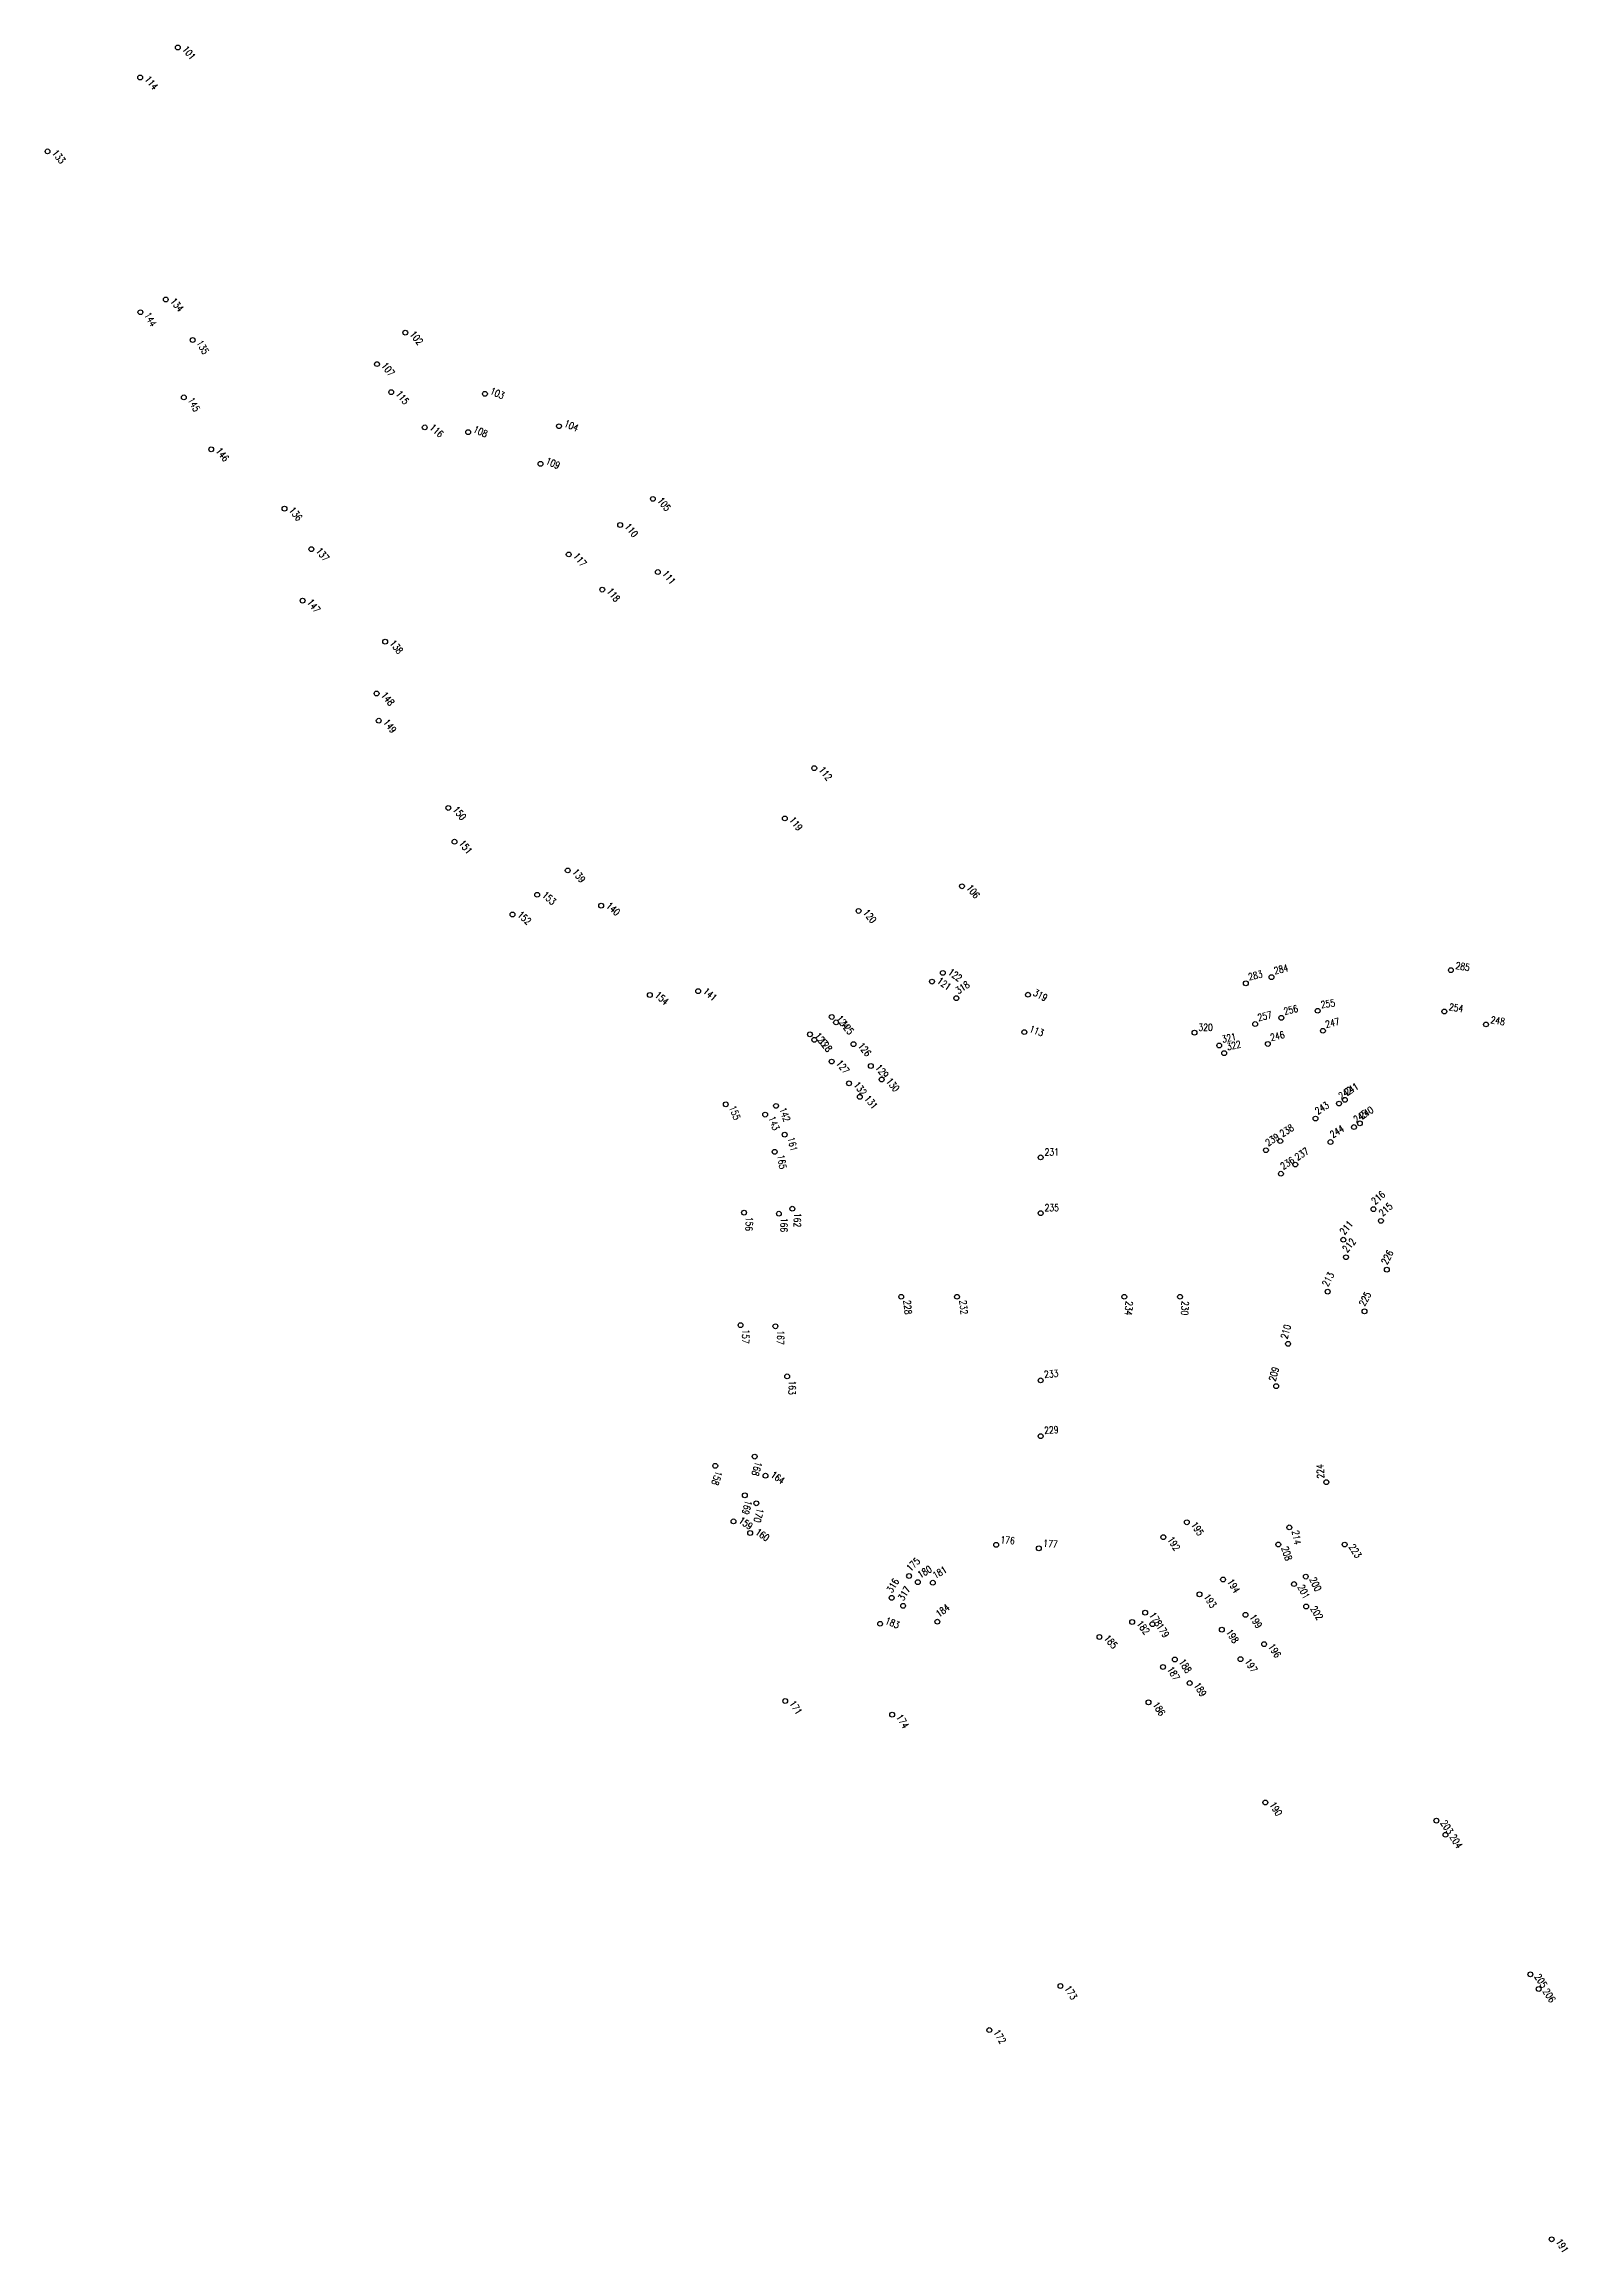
# Model space of a CAD drawing. Header units: metres. Extents: x 148132 to 148889, y 6395393 to 6395652.
# Drawn here: x 148131.8 to 148241.1, y 6395393.4 to 6395551.8 of the extents above; entities that cross this region are included whole.
import ezdxf

# ---------------------------------------------------------------- set-up
doc = ezdxf.new("R2010")
doc.units = ezdxf.units.M
doc.layers.add('M-KOORDINATPUNKT', color=1, linetype='Continuous')
doc.styles.add('SIMPLEX8', font='simplex.shx', dxfattribs={"width": 0.8})

# ---------------------------------------------------------------- blocks, each defined once
blk = doc.blocks.new('koordinatpunkt')
blk.add_circle((0, 0), 0.1736125)
at = {"style": 'SIMPLEX8', "width": 0.8}
blk.add_attdef('KOORDINATPKT', (0.2830747683070359, 0.1429723477081153), '', height=0.500004, dxfattribs=at)

msp = doc.modelspace()

# ---------------------------------------------------------------- block references
at = {"layer": 'M-KOORDINATPUNKT'}
for p, rotation, values in [((148141.4271666254, 6395551.577842729), 308.5743861036954, {'KOORDINATPKT': '101'}), ((148138.7299590482, 6395549.426663684), 308.5743861036954, {'KOORDINATPKT': '114'}), ((148132.0846650166, 6395544.126657339), 308.5743861036954, {'KOORDINATPKT': '133'}), ((148138.7443811352, 6395532.585578233), 298.5197297522295, {'KOORDINATPKT': '144'}), ((148140.5633774395, 6395533.495814016), 308.5743861036954, {'KOORDINATPKT': '134'}), ((148157.7441895706, 6395531.119109636), 308.5743861036954, {'KOORDINATPKT': '102'}), ((148142.4913291926, 6395530.591197066), 298.5197297522295, {'KOORDINATPKT': '135'}), ((148155.7135263243, 6395528.864866314), 308.5743861036954, {'KOORDINATPKT': '107'}), ((148141.857025134, 6395526.47491121), 298.5197297522295, {'KOORDINATPKT': '145'}), ((148156.7374684699, 6395526.848352053), 308.5743861036954, {'KOORDINATPKT': '115'}), ((148163.4585997696, 6395526.729831818), 336.3693850009089, {'KOORDINATPKT': '103'}), ((148168.772106478, 6395524.405035928), 336.3693850058164, {'KOORDINATPKT': '104'}), ((148159.1405117455, 6395524.322648068), 318.5743861024084, {'KOORDINATPKT': '116'}), ((148162.2560839152, 6395523.98138578), 336.3693850039053, {'KOORDINATPKT': '108'}), ((148143.824837806, 6395522.75057089), 308.5743861036954, {'KOORDINATPKT': '146'}), ((148167.4477804816, 6395521.709884961), 336.3693850037116, {'KOORDINATPKT': '109'}), ((148149.0807463508, 6395518.492485033), 308.5743861036954, {'KOORDINATPKT': '136'}), ((148175.5075885752, 6395519.191197618), 308.5743861036954, {'KOORDINATPKT': '105'}), ((148173.1621906811, 6395517.320607144), 308.5743861036954, {'KOORDINATPKT': '110'}), ((148151.0086981044, 6395515.587868082), 308.5743861036954, {'KOORDINATPKT': '137'}), ((148169.4705416556, 6395515.207291043), 308.5743861036954, {'KOORDINATPKT': '117'}), ((148175.8578974186, 6395513.940655739), 308.5743861036954, {'KOORDINATPKT': '111'}), ((148150.3793026365, 6395511.886460811), 308.5743861036954, {'KOORDINATPKT': '147'}), ((148171.8735849294, 6395512.68158706), 308.5743861036954, {'KOORDINATPKT': '118'}), ((148156.3029651809, 6395508.949770109), 308.5743861036954, {'KOORDINATPKT': '138'}), ((148155.6871670817, 6395505.231314075), 308.5743861036954, {'KOORDINATPKT': '148'}), ((148155.8410389007, 6395503.274236516), 308.5743861036954, {'KOORDINATPKT': '149'}), ((148187.0814402647, 6395499.868268381), 308.5743861036954, {'KOORDINATPKT': '112'}), ((148160.8326486788, 6395497.0156186), 308.5743861036954, {'KOORDINATPKT': '150'}), ((148184.9677182417, 6395496.263801819), 308.5743861036954, {'KOORDINATPKT': '119'}), ((148161.270698046, 6395494.589967382), 308.5743861036954, {'KOORDINATPKT': '151'}), ((148169.3970985018, 6395492.531984857), 308.5743860335601, {'KOORDINATPKT': '139'}), ((148197.6761788953, 6395491.395608074), 308.5743861036954, {'KOORDINATPKT': '106'}), ((148167.2080604688, 6395490.786100415), 317.7382803587545, {'KOORDINATPKT': '153'}), ((148171.8001417732, 6395490.00628087), 318.5743860976642, {'KOORDINATPKT': '140'}), ((148190.2619853446, 6395489.625703803), 308.5743861036954, {'KOORDINATPKT': '120'}), ((148165.4333760625, 6395489.370686955), 317.7382803587545, {'KOORDINATPKT': '152'}), ((148196.3072290514, 6395485.179318962), 324.1199223778362, {'KOORDINATPKT': '122'}), ((148219.8845247269, 6395484.874914919), 13.47552752269705, {'KOORDINATPKT': '284'}), ((148232.7503006676, 6395485.374908942), 350.9751084154423, {'KOORDINATPKT': '285'}), ((148175.2893002095, 6395483.59324647), 318.5743860955325, {'KOORDINATPKT': '154'}), ((148178.7507308022, 6395483.872987831), 318.5743860990631, {'KOORDINATPKT': '141'}), ((148195.5254297541, 6395484.555788804), 323.5715030615917, {'KOORDINATPKT': '121'}), ((148197.2707533356, 6395483.366672831), 33.72337517945493, {'KOORDINATPKT': '318'}), ((148202.4154597532, 6395483.611290401), 331.7207188476261, {'KOORDINATPKT': '319'}), ((148218.039203062, 6395484.432740184), 13.47510843325232, {'KOORDINATPKT': '283'}), ((148188.334707067, 6395482.018523218), 308.5743861036954, {'KOORDINATPKT': '124'}), ((148218.7078543335, 6395481.508037836), 13.47510841557862, {'KOORDINATPKT': '257'}), ((148220.5835934423, 6395481.957501179), 13.47510841094009, {'KOORDINATPKT': '256'}), ((148223.1939785712, 6395482.461856903), 8.395774327400439, {'KOORDINATPKT': '255'}), ((148223.5692998916, 6395481.027641285), 13.47510841018296, {'KOORDINATPKT': '247'}), ((148232.2801868565, 6395482.411972355), 350.9751084099146, {'KOORDINATPKT': '254'}), ((148186.7711084723, 6395480.771462901), 308.5743861036954, {'KOORDINATPKT': '123'}), ((148187.082873553, 6395480.380563253), 308.5743861036954, {'KOORDINATPKT': '128'}), ((148188.6464721471, 6395481.627623568), 308.5743861036954, {'KOORDINATPKT': '125'}), ((148202.1502571481, 6395480.931960901), 339.4258082572562, {'KOORDINATPKT': '113'}), ((148216.1315356254, 6395479.968391831), 12.05141756806706, {'KOORDINATPKT': '321'}), ((148219.6191255313, 6395480.081103166), 13.47510840243294, {'KOORDINATPKT': '246'}), ((148235.2658932995, 6395481.482112464), 350.9751084197526, {'KOORDINATPKT': '248'}), ((148188.3299338695, 6395478.816964655), 308.5743861036954, {'KOORDINATPKT': '127'}), ((148189.8935324656, 6395480.064024973), 308.5743861036954, {'KOORDINATPKT': '126'}), ((148191.1405927823, 6395478.500426375), 308.5743861036954, {'KOORDINATPKT': '129'}), ((148216.481007459, 6395479.421163435), 12.05141756806706, {'KOORDINATPKT': '322'}), ((148189.5769941836, 6395477.253366059), 308.5743861036954, {'KOORDINATPKT': '132'}), ((148191.9153203026, 6395477.529051657), 308.5743861036954, {'KOORDINATPKT': '130 '}), ((148225.1458704246, 6395476.071640589), 32.56317735564755, {'KOORDINATPKT': '241'}), ((148180.7335577215, 6395475.749714515), 290.9552547895209, {'KOORDINATPKT': '155'}), ((148184.3410878846, 6395475.635629273), 289.7518696165662, {'KOORDINATPKT': '142'}), ((148190.3517217035, 6395476.281991339), 308.5743861036954, {'KOORDINATPKT': '131'}), ((148223.038939844, 6395474.726109368), 32.56317737567894, {'KOORDINATPKT': '243'}), ((148224.7245367785, 6395475.802567854), 32.56317735564755, {'KOORDINATPKT': '242'}), ((148183.5592885863, 6395475.012099115), 289.7518696165662, {'KOORDINATPKT': '143'}), ((148220.5105444095, 6395473.111421618), 32.56317738375125, {'KOORDINATPKT': '238'}), ((148225.8009952775, 6395474.1169709), 32.56317735564755, {'KOORDINATPKT': '245'}), ((148226.2223945176, 6395474.386085526), 32.56317735564755, {'KOORDINATPKT': '240'}), ((148184.242822051, 6395472.340038569), 279.5762467963207, {'KOORDINATPKT': '165'}), ((148184.959209209, 6395473.570415453), 283.5731577945404, {'KOORDINATPKT': '161'}), ((148219.4810278075, 6395472.453950155), 32.56317738196206, {'KOORDINATPKT': '239'}), ((148224.1153983444, 6395473.040512413), 32.56317737567894, {'KOORDINATPKT': '244'}), ((148220.5574863093, 6395470.768353198), 32.56317738196206, {'KOORDINATPKT': '236'}), ((148221.5870029103, 6395471.425824661), 32.56317738375125, {'KOORDINATPKT': '237'}), ((148227.1919673388, 6395468.226558818), 41.0263625642684, {'KOORDINATPKT': '216'}), ((148182.0467278923, 6395467.976380961), 268.2219458622105, {'KOORDINATPKT': '156'}), ((148184.5455241879, 6395467.898811165), 268.2219458617978, {'KOORDINATPKT': '166'}), ((148185.508158485, 6395468.256122322), 268.2219458622178, {'KOORDINATPKT': '162'}), ((148227.7301965891, 6395467.383760341), 41.46991229295833, {'KOORDINATPKT': '215'}), ((148225.031365541, 6395466.032391323), 49.85686894507906, {'KOORDINATPKT': '211'}), ((148225.2280020426, 6395464.776610625), 49.85686894507906, {'KOORDINATPKT': '212'}), ((148228.1524027765, 6395463.884093999), 61.89239148751395, {'KOORDINATPKT': '226'}), ((148223.9100544178, 6395462.309102747), 61.89239148360561, {'KOORDINATPKT': '213'}), ((148193.3207682045, 6395461.940302934), 275.3465319097149, {'KOORDINATPKT': '228'}), ((148197.3207682045, 6395461.940302934), 276.0107444964589, {'KOORDINATPKT': '232'}), ((148209.3207682045, 6395461.940302934), 265.0671194377635, {'KOORDINATPKT': '234'}), ((148213.3207682045, 6395461.940302934), 266.9225676313182, {'KOORDINATPKT': '230'}), ((148226.5562473499, 6395460.895715692), 61.89239148383755, {'KOORDINATPKT': '225'}), ((148181.7960549105, 6395459.901321414), 268.2219458623435, {'KOORDINATPKT': '157'}), ((148184.294851206, 6395459.823751618), 268.2219458620735, {'KOORDINATPKT': '167'}), ((148221.0688482161, 6395458.559626319), 74.27258689851669, {'KOORDINATPKT': '210'}), ((148203.3207682045, 6395455.940302934), 5.320935903757023, {'KOORDINATPKT': '233'}), ((148220.2137772671, 6395455.523192069), 74.2725869000826, {'KOORDINATPKT': '209'}), ((148185.1347034031, 6395456.225818924), 268.2219458630464, {'KOORDINATPKT': '163'}), ((148203.3207682045, 6395451.940302934), 3.925688388370923, {'KOORDINATPKT': '229'}), ((148182.8084044739, 6395450.471874394), 253.7152454288992, {'KOORDINATPKT': '168'}), ((148179.9798343205, 6395449.808975019), 251.3742830946136, {'KOORDINATPKT': '158'}), ((148183.5847014814, 6395449.099750144), 325.050897455857, {'KOORDINATPKT': '164'}), ((148223.8148887055, 6395448.634560071), 92.90168350237965, {'KOORDINATPKT': '224'}), ((148182.1043419582, 6395447.694318055), 253.8285764938192, {'KOORDINATPKT': '169'}), ((148182.9240032031, 6395447.12146952), 254.8532607147206, {'KOORDINATPKT': '170'}), ((148181.2914785801, 6395445.82238326), 325.0508974563696, {'KOORDINATPKT': '159'}), ((148213.8092957787, 6395445.758933029), 302.3396091787491, {'KOORDINATPKT': '195'}), ((148221.1583733005, 6395445.389999712), 279.6324821001068, {'KOORDINATPKT': '214'}), ((148182.4832731461, 6395444.989456519), 325.0508974553434, {'KOORDINATPKT': '160'}), ((148200.1277127308, 6395444.143595974), 355.2498462071393, {'KOORDINATPKT': '176'}), ((148203.193798584, 6395443.888815599), 355.2498462175824, {'KOORDINATPKT': '177'}), ((148212.1195418123, 6395444.689011749), 302.3396091787491, {'KOORDINATPKT': '192'}), ((148220.3673204921, 6395444.162455844), 287.2760527301178, {'KOORDINATPKT': '208'}), ((148225.1316969306, 6395444.158346191), 302.3396091787491, {'KOORDINATPKT': '223'}), ((148193.8835046536, 6395441.902076304), 44.24397458124008, {'KOORDINATPKT': '175'}), ((148194.5119569195, 6395441.46286076), 30.32815488718034, {'KOORDINATPKT': '180'}), ((148195.589757285, 6395441.419374481), 30.32815488718034, {'KOORDINATPKT': '181'}), ((148192.6343311813, 6395440.335071866), 58.63421915737698, {'KOORDINATPKT': '316'}), ((148193.4539924246, 6395439.762223331), 58.63421915737698, {'KOORDINATPKT': '317'}), ((148214.71768661, 6395440.585436654), 302.3396091787491, {'KOORDINATPKT': '193'}), ((148216.407471066, 6395441.655309774), 302.3396091787491, {'KOORDINATPKT': '194'}), ((148221.4938268238, 6395441.324945333), 296.0306139735849, {'KOORDINATPKT': '201'}), ((148222.3384933476, 6395441.860238209), 295.6980785552902, {'KOORDINATPKT': '200'}), ((148195.9111508226, 6395438.62287901), 37.99960711284696, {'KOORDINATPKT': '184'}), ((148209.8839409858, 6395438.604377981), 307.3901133720226, {'KOORDINATPKT': '182'}), ((148210.814612039, 6395439.272528399), 302.3396091797059, {'KOORDINATPKT': '178'}), ((148218.0122807451, 6395439.12063309), 302.3396091787491, {'KOORDINATPKT': '199'}), ((148222.3719836627, 6395439.717941388), 302.3396091787491, {'KOORDINATPKT': '202'}), ((148191.8043970619, 6395438.475787384), 337.8828307873102, {'KOORDINATPKT': '183'}), ((148207.5360063473, 6395437.527890331), 311.2383384629434, {'KOORDINATPKT': '185'}), ((148211.338117702, 6395438.445690417), 302.3396091790201, {'KOORDINATPKT': '179'}), ((148216.3224962905, 6395438.050759971), 302.3396091787491, {'KOORDINATPKT': '198'}), ((148212.9429273829, 6395435.911013733), 302.3396091787491, {'KOORDINATPKT': '188'}), ((148217.6598378189, 6395435.9385292), 302.3396091787491, {'KOORDINATPKT': '197'}), ((148219.3496221448, 6395437.00840252), 302.3396091787491, {'KOORDINATPKT': '196'}), ((148212.098260859, 6395435.375720857), 302.339609179129, {'KOORDINATPKT': '187'}), ((148214.0128005031, 6395434.221229277), 302.339609179129, {'KOORDINATPKT': '189'}), ((148185.0000019005, 6395432.933991725), 301.7963195190346, {'KOORDINATPKT': '171'}), ((148211.0557686839, 6395432.839788995), 302.3396091787491, {'KOORDINATPKT': '186'}), ((148192.6658133433, 6395431.95586413), 301.7963195189893, {'KOORDINATPKT': '174'}), ((148219.4366415972, 6395425.654678536), 302.3396091787491, {'KOORDINATPKT': '190'}), ((148231.710249489, 6395424.346325861), 302.3396091787491, {'KOORDINATPKT': '203'}), ((148232.36559385, 6395423.335740619), 302.3396091787491, {'KOORDINATPKT': '204'}), ((148238.4514813245, 6395413.317828935), 302.3396091787491, {'KOORDINATPKT': '205'}), ((148204.7378006273, 6395412.482948922), 301.7963195189893, {'KOORDINATPKT': '173'}), ((148239.0462608835, 6395412.270450536), 302.3396091787491, {'KOORDINATPKT': '206'}), ((148199.6382413812, 6395409.32154172), 301.7963195234816, {'KOORDINATPKT': '172'}), ((148239.9753293569, 6395394.309238803), 302.3396091787491, {'KOORDINATPKT': '191'})]:
    msp.add_blockref('koordinatpunkt', p, dxfattribs=dict(at, rotation=rotation)).add_auto_attribs(values)
for p, values in [((148214.3552367643, 6395480.889875563), {'KOORDINATPKT': '320'}), ((148203.3207682045, 6395471.940302934), {'KOORDINATPKT': '231'}), ((148203.3207682045, 6395467.940302934), {'KOORDINATPKT': '235'})]:
    msp.add_blockref('koordinatpunkt', p, dxfattribs=at).add_auto_attribs(values)

doc.saveas('drawing.dxf')
